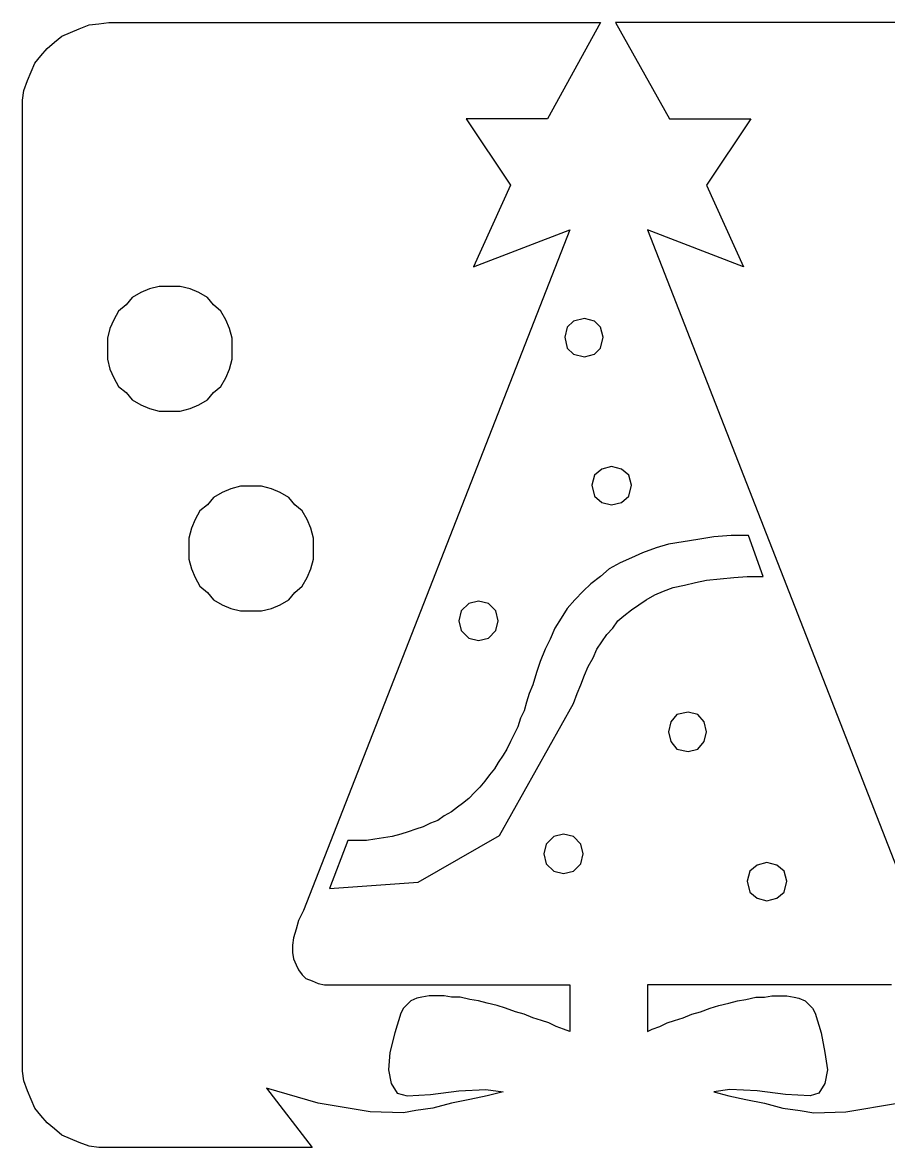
# Model space of a CAD drawing. Extents: x -95 to 513, y -317 to 40.
# Drawn here: x 218 to 272.6, y -172.3 to -101.3 of the extents above; entities that cross this region are included whole.
import ezdxf

# ---------------------------------------------------------------- set-up
doc = ezdxf.new("R2010")
doc.units = 0
doc.header["$MEASUREMENT"] = 0
doc.layers.get('0').update_dxf_attribs({"linetype": 'CONTINUOUS'})

msp = doc.modelspace()

# ---------------------------------------------------------------- linework, layer by layer
at = {"color": 3}
for points in [[(223.422101, -172.255124), (222.799598, -172.255124), (222.177096, -172.177311), (221.554593, -171.943872), (221.009903, -171.710434), (220.465213, -171.476995), (219.998336, -171.087931), (219.531459, -170.698867), (219.142395, -170.23199), (218.753331, -169.765113), (218.519893, -169.220423), (218.286454, -168.675733), (218.053016, -168.053231), (217.975203, -167.430728), (217.975203, -166.808226), (217.975203, -166.808226), (217.975203, -106.814535), (217.975203, -106.192032), (218.053016, -105.569529), (218.286454, -104.947027), (218.519893, -104.402337), (218.753331, -103.857647), (219.142395, -103.39077), (219.531459, -102.923893), (219.998336, -102.534829), (220.465213, -102.145765), (221.009903, -101.912327), (221.554593, -101.678888), (222.177096, -101.44545), (222.799598, -101.367637), (223.422101, -101.289824), (223.422101, -101.289824), (254.469419, -101.289824), (251.123468, -107.359225), (245.987821, -107.359225), (248.789083, -111.561117), (246.454698, -116.696764), (252.524099, -114.362379), (235.716528, -157.315061), (235.405276, -157.937563), (235.249651, -158.482253), (235.094025, -159.026943), (235.016212, -159.49382), (235.016212, -159.960697), (235.094025, -160.349761), (235.249651, -160.738825), (235.405276, -161.050076), (235.638715, -161.361328), (235.872153, -161.594766), (236.261218, -161.750392), (236.650282, -161.906017), (237.039346, -161.98383), (237.584036, -161.98383), (237.584036, -161.98383), (252.524099, -161.98383), (252.524099, -164.940718), (252.135035, -164.785092), (251.668158, -164.629466), (251.201281, -164.396028), (250.734404, -164.240402), (250.189714, -164.084777), (249.645024, -163.851338), (249.100334, -163.695712), (248.477832, -163.462274), (247.933142, -163.306648), (247.310639, -163.151023), (246.765949, -162.995397), (246.22126, -162.917584), (245.598757, -162.761959), (245.054067, -162.761959), (244.58719, -162.684146), (244.120313, -162.684146), (243.653436, -162.684146), (243.186559, -162.761959), (242.875308, -162.839771), (242.486244, -162.995397), (242.252805, -163.228835), (242.019367, -163.462274), (241.863741, -163.773525), (241.863741, -163.773525), (241.474677, -165.018531), (241.163426, -166.263536), (241.085613, -167.352915), (241.241239, -168.208857), (241.630303, -168.831359), (242.252805, -168.986985), (242.252805, -168.986985), (243.731249, -168.909172), (245.520944, -168.675733), (247.232826, -168.597921), (248.322206, -168.753546), (248.322206, -168.753546), (247.310639, -168.986985), (246.22126, -169.220423), (245.054067, -169.453862), (243.886875, -169.765113), (242.797495, -169.920739), (242.019367, -170.076364), (242.019367, -170.076364), (239.91842, -169.998552), (236.650282, -169.453862), (233.382143, -168.520108), (233.382143, -168.520108), (236.261218, -172.255124), (223.422101, -172.255124), (223.422101, -172.255124)], [(286.450492, -101.289824), (255.403173, -101.289824), (258.826938, -107.359225), (263.962585, -107.359225), (261.161323, -111.561117), (263.495708, -116.696764), (257.426307, -114.362379), (274.233878, -157.315061)], [(272.833247, -161.98383), (272.36637, -161.98383), (272.36637, -161.98383), (257.426307, -161.98383), (257.426307, -164.940718), (257.737558, -164.785092), (258.204435, -164.629466), (258.671312, -164.396028), (259.138189, -164.240402), (259.682879, -164.084777), (260.227569, -163.851338), (260.772259, -163.695712), (261.394761, -163.462274), (261.939451, -163.306648), (262.561954, -163.151023), (263.106643, -162.995397), (263.651333, -162.917584), (264.273836, -162.761959), (264.818526, -162.761959), (265.285403, -162.684146), (265.75228, -162.684146), (266.219157, -162.684146), (266.686034, -162.761959), (266.997285, -162.839771), (267.386349, -162.995397), (267.619787, -163.228835), (267.853226, -163.462274), (268.008852, -163.773525), (268.008852, -163.773525), (268.397916, -165.018531), (268.631354, -166.263536), (268.78698, -167.352915), (268.631354, -168.208857), (268.24229, -168.831359), (267.6976, -168.986985), (267.6976, -168.986985), (266.141344, -168.909172), (264.351649, -168.675733), (262.639766, -168.597921), (261.6282, -168.753546), (261.6282, -168.753546), (262.561954, -168.986985), (263.651333, -169.220423), (264.818526, -169.453862), (265.985718, -169.765113), (267.075098, -169.920739), (267.931039, -170.076364), (267.931039, -170.076364), (269.954172, -169.998552), (273.222311, -169.453862)]]:
    msp.add_lwpolyline(points, dxfattribs=at)
at = {"color": 7}
for points in [[(227.312742, -125.800865), (227.935245, -125.800865), (228.557747, -125.645239), (229.102437, -125.411801), (229.647127, -125.100549), (230.036191, -124.633672), (230.503068, -124.244608), (230.81432, -123.699919), (231.047758, -123.155229), (231.203384, -122.532726), (231.203384, -121.832411), (231.203384, -121.832411), (231.203384, -121.209908), (231.047758, -120.587405), (230.81432, -120.042716), (230.503068, -119.498026), (230.036191, -119.108962), (229.647127, -118.642085), (229.102437, -118.330833), (228.557747, -118.097395), (227.935245, -117.941769), (227.312742, -117.941769), (227.312742, -117.941769), (226.612427, -117.941769), (225.989924, -118.097395), (225.445234, -118.330833), (224.900545, -118.642085), (224.51148, -119.108962), (224.044603, -119.498026), (223.733352, -120.042716), (223.499914, -120.587405), (223.344288, -121.209908), (223.344288, -121.832411), (223.344288, -121.832411), (223.344288, -122.532726), (223.499914, -123.155229), (223.733352, -123.699919), (224.044603, -124.244608), (224.51148, -124.633672), (224.900545, -125.100549), (225.445234, -125.411801), (225.989924, -125.645239), (226.612427, -125.800865), (227.312742, -125.800865), (227.312742, -125.800865)], [(232.448389, -138.406543), (233.070892, -138.406543), (233.693394, -138.250917), (234.238084, -138.017479), (234.782774, -137.706228), (235.171838, -137.239351), (235.638715, -136.850287), (235.949966, -136.305597), (236.183405, -135.760907), (236.33903, -135.138404), (236.33903, -134.438089), (236.33903, -134.438089), (236.33903, -133.815586), (236.183405, -133.193084), (235.949966, -132.648394), (235.638715, -132.103704), (235.171838, -131.71464), (234.782774, -131.247763), (234.238084, -130.936512), (233.693394, -130.703073), (233.070892, -130.547447), (232.448389, -130.547447), (232.448389, -130.547447), (231.748073, -130.547447), (231.125571, -130.703073), (230.580881, -130.936512), (230.036191, -131.247763), (229.647127, -131.71464), (229.18025, -132.103704), (228.868999, -132.648394), (228.63556, -133.193084), (228.479935, -133.815586), (228.479935, -134.438089), (228.479935, -134.438089), (228.479935, -135.138404), (228.63556, -135.760907), (228.868999, -136.305597), (229.18025, -136.850287), (229.647127, -137.239351), (230.036191, -137.706228), (230.580881, -138.017479), (231.125571, -138.250917), (231.748073, -138.406543), (232.448389, -138.406543), (232.448389, -138.406543)]]:
    msp.add_lwpolyline(points, dxfattribs=at)
at = {"color": 1}
for points in [[(253.457853, -122.3771), (254.080355, -122.221475), (254.469419, -121.832411), (254.625045, -121.132095), (254.625045, -121.132095), (254.469419, -120.509593), (254.080355, -120.120528), (253.457853, -119.964903), (253.457853, -119.964903), (252.757537, -120.120528), (252.368473, -120.509593), (252.212847, -121.132095), (252.212847, -121.132095), (252.368473, -121.832411), (252.757537, -122.221475), (253.457853, -122.3771), (253.457853, -122.3771)], [(255.169735, -131.71464), (255.792238, -131.559014), (256.259114, -131.16995), (256.41474, -130.469635), (256.41474, -130.469635), (256.259114, -129.847132), (255.792238, -129.458068), (255.169735, -129.302442), (255.169735, -129.302442), (254.547232, -129.458068), (254.080355, -129.847132), (253.92473, -130.469635), (253.92473, -130.469635), (254.080355, -131.16995), (254.547232, -131.559014), (255.169735, -131.71464), (255.169735, -131.71464)], [(263.806959, -133.659961), (262.717579, -133.659961), (261.6282, -133.737773), (260.616633, -133.893399), (259.682879, -134.049025), (258.749125, -134.20465), (257.970997, -134.438089), (257.115056, -134.74934), (256.41474, -135.060592), (255.714425, -135.371843), (255.014109, -135.760907), (254.469419, -136.227784), (253.846917, -136.694661), (253.38004, -137.161538), (252.83535, -137.706228), (252.368473, -138.250917), (251.979409, -138.87342), (251.590345, -139.495923), (251.279093, -140.196238), (250.967842, -140.818741), (250.656591, -141.596869), (250.423152, -142.297185), (250.189714, -143.075313), (250.189714, -143.075313), (249.956275, -143.620003), (249.80065, -144.164692), (249.645024, -144.709382), (249.411586, -145.176259), (249.25596, -145.720949), (249.022521, -146.187826), (248.789083, -146.654703), (248.555644, -147.12158), (248.322206, -147.510644), (248.010955, -147.977521), (247.777516, -148.366585), (247.466265, -148.755649), (247.155014, -149.144714), (246.843762, -149.533778), (246.532511, -149.845029), (246.143447, -150.234093), (245.754383, -150.545344), (245.443131, -150.778783), (245.054067, -151.090034), (244.58719, -151.323473), (244.198126, -151.634724), (243.731249, -151.79035), (243.264372, -152.023788), (242.797495, -152.179414), (242.330618, -152.335039), (241.863741, -152.490665), (241.319051, -152.646291), (240.774362, -152.724104), (240.229672, -152.801916), (239.684982, -152.879729), (239.062479, -152.879729), (238.51779, -152.879729), (238.51779, -152.879729), (237.350597, -155.91443), (242.953121, -155.525365), (248.088767, -152.568478), (252.757537, -144.242505), (252.757537, -144.242505), (252.990976, -143.620003), (253.224414, -143.075313), (253.457853, -142.45281), (253.691291, -141.90812), (254.002542, -141.363431), (254.235981, -140.818741), (254.547232, -140.351864), (254.858484, -139.884987), (255.247548, -139.495923), (255.558799, -139.029046), (255.947863, -138.717794), (256.41474, -138.32873), (256.881617, -138.017479), (257.348494, -137.706228), (257.893184, -137.394976), (258.437874, -137.161538), (259.060376, -136.928099), (259.760692, -136.772474), (260.461007, -136.616848), (261.161323, -136.461222), (262.017264, -136.38341), (262.873205, -136.305597), (263.729146, -136.227784), (264.740713, -136.227784), (264.740713, -136.227784), (263.806959, -133.659961), (263.806959, -133.659961)], [(246.765949, -140.274051), (247.388452, -140.118425), (247.855329, -139.651548), (248.010955, -139.029046), (248.010955, -139.029046), (247.855329, -138.406543), (247.388452, -137.939666), (246.765949, -137.784041), (246.765949, -137.784041), (246.143447, -137.939666), (245.67657, -138.406543), (245.520944, -139.029046), (245.520944, -139.029046), (245.67657, -139.651548), (246.143447, -140.118425), (246.765949, -140.274051), (246.765949, -140.274051)], [(259.99413, -147.277206), (260.616633, -147.12158), (261.005697, -146.654703), (261.161323, -146.0322), (261.161323, -146.0322), (261.005697, -145.409698), (260.616633, -144.942821), (259.99413, -144.787195), (259.99413, -144.787195), (259.293815, -144.942821), (258.904751, -145.409698), (258.749125, -146.0322), (258.749125, -146.0322), (258.904751, -146.654703), (259.293815, -147.12158), (259.99413, -147.277206), (259.99413, -147.277206)], [(252.135035, -154.980676), (252.757537, -154.82505), (253.224414, -154.358173), (253.38004, -153.73567), (253.38004, -153.73567), (253.224414, -153.113168), (252.757537, -152.646291), (252.135035, -152.490665), (252.135035, -152.490665), (251.512532, -152.646291), (251.045655, -153.113168), (250.890029, -153.73567), (250.890029, -153.73567), (251.045655, -154.358173), (251.512532, -154.82505), (252.135035, -154.980676), (252.135035, -154.980676)], [(264.974151, -156.692558), (265.596654, -156.536932), (266.063531, -156.147868), (266.219157, -155.447553), (266.219157, -155.447553), (266.063531, -154.82505), (265.596654, -154.435986), (264.974151, -154.28036), (264.974151, -154.28036), (264.351649, -154.435986), (263.884772, -154.82505), (263.729146, -155.447553), (263.729146, -155.447553), (263.884772, -156.147868), (264.351649, -156.536932), (264.974151, -156.692558), (264.974151, -156.692558)]]:
    msp.add_lwpolyline(points, dxfattribs=at)

doc.saveas('drawing.dxf')
